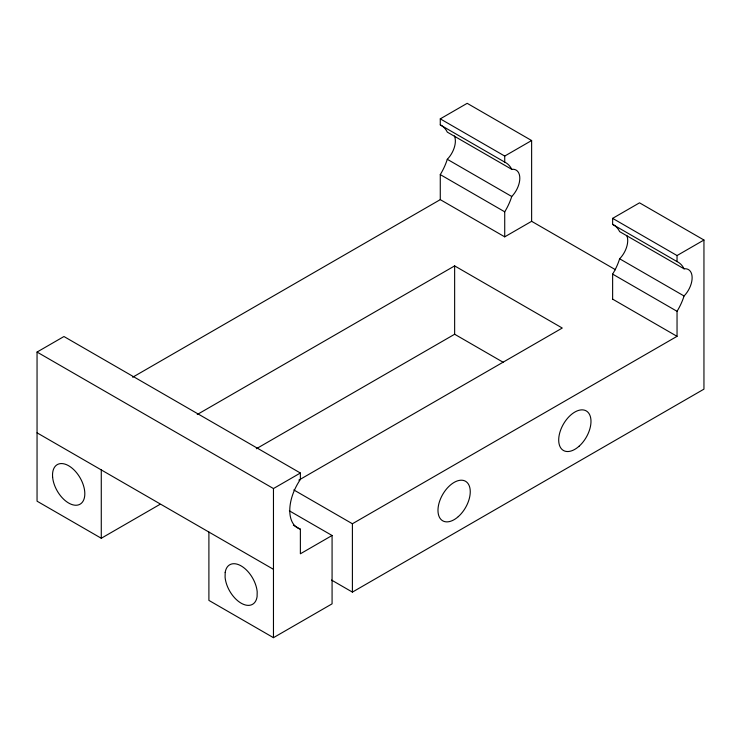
<?xml version="1.0" encoding="UTF-8"?>
<svg xmlns="http://www.w3.org/2000/svg" width="741" height="741" viewBox="0 0 741 741"><rect width="100%" height="100%" fill="white"/><g stroke="black" fill="none" stroke-linecap="round" stroke-linejoin="round"><path stroke-width="1.11" d="M531.63 221.309L504.723 236.842L504.723 211.815A41.209 23.795 -60 0 0 511.744 196.495A17.83 10.291 -60 0 0 519.812 178.248A17.83 10.291 -60 0 0 511.744 169.328L447.295 132.12A41.209 23.795 -60 0 0 440.274 124.905L440.274 118.856L467.182 103.323L531.63 140.531L531.63 221.309L615.558 269.761M159.88 504.426L101.276 538.262L37.05 501.185L37.05 352.058L63.958 336.525L300.374 473.017L300.374 479.483A38.402 22.174 -60 0 0 300.374 529.194L300.374 553.796L332.079 535.493L332.079 603.841L273.466 637.677L208.897 600.395L208.897 532.047M440.274 118.856L504.723 156.064L531.63 140.531M132.667 377.234L440.274 199.635L504.723 236.842M197.236 414.515L454.641 265.899L562.262 328.041L298.845 480.122M293.788 489.921L352.401 523.757L677.042 336.331L677.042 311.303A41.209 23.795 -60 0 0 684.063 295.983A17.83 10.291 -60 0 0 692.131 277.736A17.83 10.291 -60 0 0 684.063 268.816L619.643 231.627A41.209 23.795 -60 0 0 612.631 224.403L612.631 218.363L639.529 202.83L703.95 240.019L703.95 389.145L352.401 592.105L331.533 580.064M256.321 448.75L454.641 334.247L503.463 362.442M37.05 352.058L273.466 488.551L300.374 473.017M612.631 218.363L677.042 255.552L703.95 240.019M440.274 124.905L504.723 162.112A41.209 23.795 -60 0 1 511.744 169.328M612.631 224.403L677.042 261.592A41.209 23.795 -60 0 1 684.063 268.816M454.372 135.936A17.83 10.291 -60 0 1 447.295 159.287L511.744 196.495M626.719 235.443A17.83 10.291 -60 0 1 619.643 258.794L684.063 295.983M447.295 159.287A41.209 23.795 -60 0 1 440.274 174.607L504.723 211.815M619.643 258.794A41.209 23.795 -60 0 1 612.631 274.114L677.042 311.303M612.474 299.049L677.042 336.331M289.361 510.827L332.079 535.493M293.362 525.147L300.374 529.194M37.05 432.837L273.466 569.329M677.042 255.552L677.042 261.592M612.631 274.114L612.631 299.132M504.723 156.064L504.723 162.112M454.641 265.899L454.641 334.247M440.274 174.607L440.274 199.635M352.401 523.757L352.401 592.105M273.466 488.551L273.466 637.677M101.276 469.914L101.276 538.262M225.19 572.46L225.088 577.267A22.832 13.181 60 0 0 240.751 602.952A22.832 13.181 60 0 0 257.09 596.635L257.192 591.827A22.832 13.181 60 0 0 241.538 566.143A22.832 13.181 60 0 0 225.19 572.46M579.027 446.286A22.832 13.181 -60 0 0 586.261 410.922A22.832 13.181 -60 0 0 559.251 434.865A22.832 13.181 -60 0 0 579.027 446.286M52.62 477.13A22.832 13.181 60 0 0 78.185 504.964A22.832 13.181 60 0 0 75.212 471.137A22.832 13.181 60 0 0 52.62 477.13M458.29 516.634A22.832 13.181 -60 0 0 465.533 481.27A22.832 13.181 -60 0 0 438.524 505.223A22.832 13.181 -60 0 0 458.29 516.634"/></g></svg>
